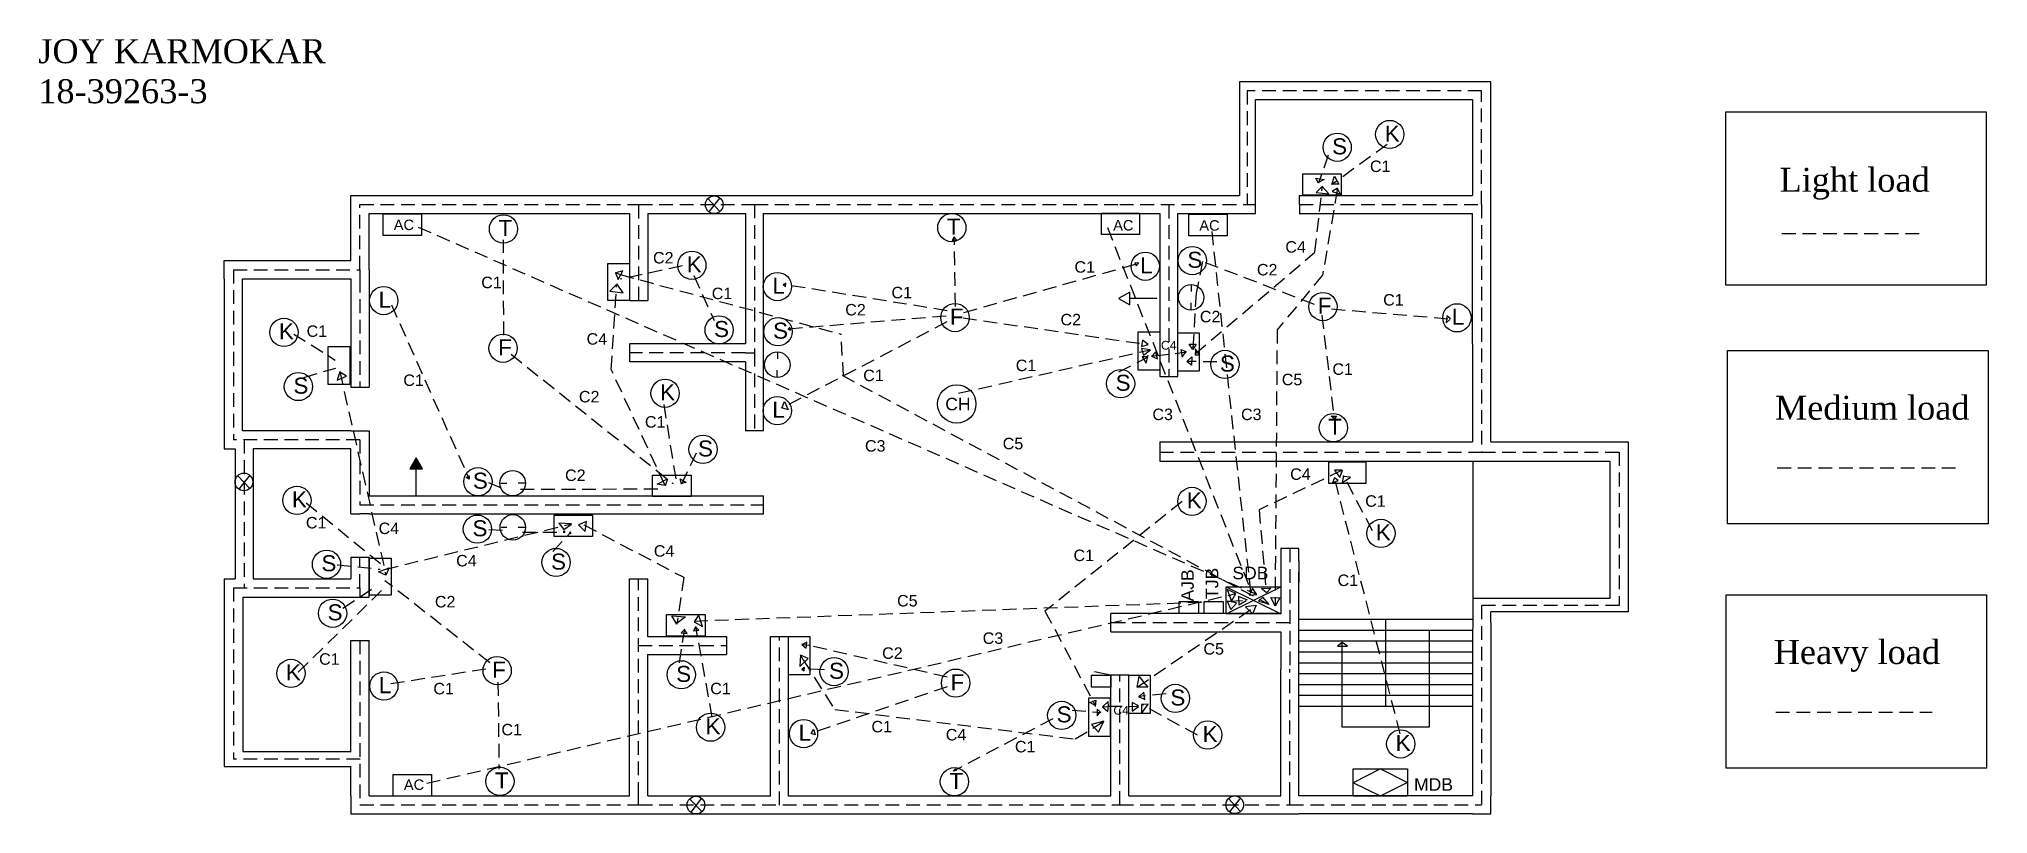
# Model space of a CAD drawing. Header units: inches. Extents: x 8 to 150, y 19 to 76.
import ezdxf

# ---------------------------------------------------------------- set-up
doc = ezdxf.new("R2010")
doc.units = ezdxf.units.IN
doc.header["$LTSCALE"] = 2
doc.header["$MEASUREMENT"] = 0
doc.linetypes.add('ACAD_ISO07W100', pattern=[3, 0, -3])
doc.linetypes.add('HIDDENX2', pattern=[0.75, 0.5, -0.25])
doc.layers.add('dash', color=7, linetype='ACAD_ISO07W100')
doc.styles.get("Standard").update_dxf_attribs({"font": 'arial.ttf'})

msp = doc.modelspace()

# ---------------------------------------------------------------- hatches: boundary and pattern name
msp.add_hatch(color=256).paths.add_polyline_path([(35.89, 44.52), (35.43, 45.32), (34.96, 44.52)])

# ---------------------------------------------------------------- linework, layer by layer
for p, q in [((113.75, 72.74), (95.44, 72.74)), ((95.44, 72.74), (95.44, 64.43)), ((113.75, 64.44), (113.75, 72.74)), ((96.6, 63.13), (96.6, 71.44)), ((96.6, 71.44), (112.42, 71.44)), ((112.42, 71.44), (112.43, 64.44)), ((30.67, 59.69), (30.67, 64.44)), ((30.67, 64.44), (31.99, 64.44)), ((31.99, 64.44), (50.98, 64.44)), ((50.98, 64.44), (60.08, 64.44)), ((56.69, 64.22), (57.57, 63.28)), ((57.56, 64.26), (56.77, 63.24)), ((60.08, 64.44), (95.44, 64.43)), ((99.8, 64.44), (112.43, 64.44)), ((99.8, 64.44), (99.81, 63.09)), ((113.75, 52.04), (113.75, 64.44)), ((30.67, 59.69), (30.67, 63.12)), ((31.99, 63.12), (50.98, 63.12)), ((31.99, 59.03), (31.99, 63.12)), ((50.98, 63.12), (50.98, 56.79)), ((52.3, 63.12), (52.3, 56.79)), ((52.3, 63.12), (59.42, 63.12)), ((59.42, 63.12), (59.42, 53.62)), ((60.73, 63.12), (86.05, 63.12)), ((60.73, 63.12), (60.73, 47.29)), ((86.05, 63.12), (89.63, 63.12)), ((89.63, 63.12), (89.63, 51.23)), ((90.95, 63.12), (96.6, 63.12)), ((90.95, 51.23), (90.95, 63.12)), ((99.81, 63.12), (112.43, 63.12)), ((112.43, 53.62), (112.43, 63.12)), ((21.44, 58.37), (21.44, 59.69)), ((21.44, 59.69), (22.76, 59.69)), ((22.76, 59.69), (30.67, 59.69)), ((21.44, 58.37), (21.44, 50.46)), ((22.76, 47.29), (22.76, 58.37)), ((22.76, 58.37), (30.67, 58.37)), ((30.67, 58.37), (30.67, 50.46)), ((31.99, 59.03), (31.99, 58.37)), ((31.99, 58.37), (31.99, 50.46)), ((89.42, 56.93), (87.46, 56.93)), ((91.92, 57.88), (91.92, 57.44)), ((50.98, 56.79), (52.3, 56.79)), ((91.91, 56.13), (91.91, 56.61)), ((59.42, 53.62), (51.01, 53.62)), ((51.01, 52.3), (51.01, 53.62)), ((61.77, 52.97), (61.77, 52.53)), ((112.43, 53.62), (112.43, 46.48)), ((59.42, 52.3), (51.01, 52.3)), ((59.42, 52.3), (59.42, 47.29)), ((61.75, 51.22), (61.75, 51.7)), ((89.63, 51.23), (90.95, 51.23)), ((113.75, 46.48), (113.75, 52.04)), ((21.44, 50.46), (21.44, 46.63)), ((30.67, 50.46), (31.99, 50.46)), ((23.55, 47.29), (22.76, 47.29)), ((30.67, 47.29), (23.55, 47.29)), ((30.67, 47.29), (31.99, 47.29)), ((31.99, 47.29), (31.99, 42.55)), ((60.74, 47.29), (59.41, 47.29)), ((21.44, 46.63), (21.44, 45.97)), ((21.44, 45.97), (22.23, 45.97)), ((22.23, 45.97), (22.23, 36.48)), ((30.67, 45.97), (23.55, 45.97)), ((23.55, 45.97), (23.55, 36.48)), ((30.67, 41.23), (30.67, 45.97)), ((89.63, 46.48), (89.63, 45.06)), ((89.63, 46.48), (112.43, 46.48)), ((113.75, 46.48), (123.76, 46.48)), ((123.76, 46.48), (123.76, 34.08)), ((23.29, 44.05), (22.5, 43.03)), ((35.43, 42.54), (35.43, 44.5)), ((89.63, 45.06), (112.44, 45.06)), ((112.44, 45.06), (112.43, 20.66)), ((112.44, 45.06), (122.44, 45.06)), ((122.44, 45.06), (122.44, 35.06)), ((22.42, 44.01), (23.3, 43.07)), ((41.59, 43.47), (42.03, 43.47)), ((43.34, 43.46), (42.85, 43.46)), ((30.67, 41.23), (31.33, 41.23)), ((31.99, 41.23), (31.33, 41.23)), ((31.99, 42.55), (60.75, 42.55)), ((31.99, 41.23), (60.74, 41.23)), ((60.73, 42.55), (60.73, 41.23)), ((41.61, 40.25), (42.04, 40.25)), ((43.36, 40.24), (42.87, 40.24)), ((99.11, 38.7), (98.45, 38.7)), ((99.77, 38.7), (98.45, 38.7)), ((98.45, 38.7), (98.45, 37.8)), ((99.77, 37.8), (99.77, 38.7)), ((30.67, 38.06), (30.67, 36.48)), ((30.67, 38.06), (31.99, 38.06)), ((31.99, 37.47), (31.99, 38.06)), ((31.99, 36.48), (31.99, 37.47)), ((98.45, 37.8), (98.45, 33.95)), ((99.77, 37.8), (99.77, 37.8)), ((99.77, 37.8), (99.77, 37.01)), ((99.77, 37.01), (99.77, 36.22)), ((99.77, 36.22), (99.77, 37.01)), ((21.43, 36.48), (22.23, 36.48)), ((21.43, 36.48), (21.44, 22.81)), ((23.55, 36.48), (30.67, 36.48)), ((31.99, 35.16), (31.99, 36.48)), ((50.98, 20.66), (50.98, 36.48)), ((50.98, 36.48), (52.3, 36.48)), ((52.3, 32.29), (52.3, 36.48)), ((94.47, 35.91), (98.45, 33.93)), ((94.47, 33.93), (98.45, 35.91)), ((22.79, 35.16), (23.55, 35.16)), ((22.79, 35.16), (22.79, 23.9)), ((23.55, 35.16), (32, 35.16)), ((122.44, 35.06), (112.44, 35.06)), ((98.45, 33.95), (86.05, 33.95)), ((86.05, 32.63), (86.05, 33.95)), ((99.77, 33.54), (106.1, 33.54)), ((99.77, 32.75), (106.1, 32.75)), ((106.1, 27.21), (106.1, 33.54)), ((106.1, 33.54), (112.43, 33.54)), ((106.1, 32.75), (112.43, 32.75)), ((109.26, 32.75), (109.26, 25.66)), ((113.75, 33.31), (113.75, 34.08)), ((123.76, 34.08), (113.75, 34.08)), ((113.75, 33.31), (113.75, 20.66)), ((30.67, 23.9), (30.67, 32)), ((30.67, 32), (31.99, 32)), ((31.99, 20.66), (31.99, 32)), ((52.29, 32.29), (58.05, 32.29)), ((58.05, 32.29), (58.05, 30.97)), ((61.25, 20.65), (61.25, 32.28)), ((61.25, 32.28), (62.57, 32.28)), ((62.57, 20.65), (62.57, 32.28)), ((86.05, 32.63), (98.45, 32.63)), ((98.45, 32.63), (98.45, 29.89)), ((99.77, 31.96), (106.1, 31.96)), ((102.93, 31.85), (102.58, 31.58)), ((102.58, 31.58), (103.3, 31.58)), ((103.3, 31.58), (102.93, 31.85)), ((102.93, 25.66), (102.93, 31.81)), ((106.1, 31.96), (112.43, 31.96)), ((52.29, 30.97), (58.05, 30.97)), ((52.3, 20.66), (52.3, 30.97)), ((98.45, 20.66), (98.45, 29.89)), ((99.77, 31.17), (106.1, 31.17)), ((99.77, 30.37), (106.1, 30.37)), ((106.1, 31.17), (112.43, 31.17)), ((106.1, 30.37), (112.43, 30.37)), ((86.03, 29.47), (84.87, 29.71)), ((86.05, 20.66), (86.05, 29.49)), ((86.05, 29.49), (87.37, 29.49)), ((87.37, 20.66), (87.37, 29.49)), ((99.77, 29.58), (106.1, 29.58)), ((99.77, 28.79), (106.1, 28.79)), ((106.1, 29.58), (112.43, 29.58)), ((106.1, 28.79), (112.43, 28.79)), ((99.77, 28), (106.1, 28)), ((99.77, 20.66), (99.77, 27.51)), ((99.77, 27.21), (106.1, 27.21)), ((106.1, 28), (112.43, 28)), ((106.1, 27.21), (112.43, 27.21)), ((109.26, 25.66), (102.93, 25.66)), ((21.44, 22.81), (30.69, 22.81)), ((22.79, 23.9), (30.68, 23.9)), ((30.67, 20.66), (30.67, 22.81)), ((105.71, 22.63), (103.72, 21.62)), ((105.71, 20.64), (103.72, 21.62)), ((103.72, 21.62), (103.72, 21.62)), ((107.69, 21.64), (105.7, 20.64)), ((105.71, 22.63), (107.69, 21.64)), ((30.67, 20.66), (30.67, 19.34)), ((31.99, 20.66), (50.98, 20.66)), ((52.3, 20.66), (61.25, 20.66)), ((55.36, 20.45), (56.25, 19.51)), ((56.23, 20.49), (55.45, 19.47)), ((62.57, 20.66), (86.05, 20.66)), ((87.37, 20.66), (98.45, 20.66)), ((94.64, 20.47), (95.52, 19.53)), ((95.51, 20.51), (94.72, 19.49)), ((112.43, 20.66), (99.77, 20.66)), ((113.75, 19.34), (113.75, 20.66)), ((30.67, 19.34), (31.99, 19.34)), ((31.99, 19.34), (50.98, 19.34)), ((50.98, 19.34), (52.3, 19.34)), ((52.3, 19.34), (86.05, 19.34)), ((86.05, 19.34), (87.37, 19.34)), ((87.37, 19.34), (93.7, 19.34)), ((93.7, 19.34), (99.77, 19.34)), ((112.43, 19.34), (99.77, 19.34)), ((112.43, 19.34), (113.75, 19.34))]:
    msp.add_line(p, q)
at = {"color": 7, "linetype": 'HIDDENX2'}
for p, q in [((113.09, 72.08), (96, 72.08)), ((96, 72.08), (96, 63.78)), ((113.09, 63.78), (113.09, 72.08)), ((31.33, 59.03), (31.33, 63.78)), ((31.33, 63.78), (51.64, 63.78)), ((51.64, 63.78), (60.08, 63.78)), ((51.64, 63.77), (51.64, 56.79)), ((60.08, 63.78), (60.08, 52.96)), ((60.08, 63.78), (86.71, 63.78)), ((86.71, 63.78), (95.94, 63.78)), ((90.29, 63.77), (90.29, 51.23)), ((95.94, 63.78), (96.6, 63.78)), ((99.81, 63.78), (113.09, 63.78)), ((113.09, 63.78), (113.09, 45.73)), ((22.1, 59.03), (22.1, 46.63)), ((22.1, 59.03), (31.33, 59.03)), ((31.33, 59.03), (31.33, 58.37)), ((31.33, 58.37), (31.33, 50.46)), ((59.42, 52.96), (51.01, 52.96)), ((59.42, 52.96), (60.08, 52.96)), ((60.08, 52.96), (60.08, 47.29)), ((31.33, 46.63), (22.1, 46.63)), ((22.89, 46.63), (22.89, 35.83)), ((31.33, 46.63), (31.33, 41.89)), ((89.63, 45.73), (113.09, 45.73)), ((113.09, 45.73), (123.11, 45.73)), ((123.11, 45.73), (123.11, 34.54)), ((31.33, 41.89), (60.74, 41.89)), ((99.1, 38.7), (99.11, 29.89)), ((31.33, 37.47), (31.33, 38.06)), ((31.33, 35.82), (31.33, 37.47)), ((22.1, 35.83), (31.33, 35.82)), ((22.1, 35.83), (22.1, 23.34)), ((31.33, 35.82), (31.33, 35.16)), ((51.64, 20.66), (51.64, 36.48)), ((113.09, 34.54), (113.09, 20)), ((123.11, 34.54), (113.09, 34.54)), ((99.12, 33.29), (86.05, 33.29)), ((31.33, 32), (31.33, 20)), ((51.63, 31.63), (58.05, 31.63)), ((61.91, 19.99), (61.91, 32.28)), ((99.11, 20.66), (99.11, 29.89)), ((86.71, 20), (86.71, 29.5)), ((31.34, 23.34), (22.1, 23.34)), ((31.33, 20), (51.64, 20)), ((51.64, 20), (86.71, 20)), ((86.71, 20), (94.36, 20)), ((94.36, 20), (99.11, 20)), ((99.11, 20), (113.09, 20))]:
    msp.add_line(p, q, dxfattribs=at)
at = {"color": 1, "linetype": 'HIDDENX2'}
for p, q in [((101.91, 67.38), (101.2, 65.33)), ((106.2, 68.16), (102.17, 65.24)), ((101.2, 65.33), (101.01, 65.71)), ((101.01, 65.71), (101.61, 65.6)), ((101.61, 65.6), (101.15, 65.36)), ((102.17, 65.24), (102.36, 65.86)), ((102.36, 65.86), (102.68, 65.27)), ((102.68, 65.27), (102.17, 65.27)), ((41.81, 54.25), (41.79, 61.21)), ((74.65, 61.43), (74.5, 61.17)), ((74.5, 61.17), (74.82, 61.19)), ((74.82, 61.19), (74.64, 61.43)), ((74.73, 56.35), (74.65, 61.43)), ((134.98, 61.67), (145.24, 61.67)), ((54.83, 59.3), (50.29, 58.34)), ((55.66, 58.6), (57.14, 55.33)), ((75.35, 55.91), (88.09, 59.5)), ((88.09, 59.5), (87.81, 59.54)), ((87.81, 59.54), (87.9, 59.3)), ((87.9, 59.3), (88.08, 59.5)), ((92.75, 59.62), (92.27, 57.33)), ((100.9, 56.5), (92.75, 59.62)), ((74.14, 56.04), (62.18, 57.96)), ((62.18, 57.96), (62.34, 57.8)), ((62.38, 58.04), (62.19, 57.96)), ((62.34, 57.8), (62.38, 58.04)), ((92.27, 57.33), (92.04, 53.2)), ((33.62, 56.47), (39.29, 43.76)), ((74.05, 55.65), (62.51, 54.69)), ((75.29, 55.52), (88.79, 53.57)), ((101.44, 55.71), (102.34, 48.18)), ((102.15, 56.17), (110.83, 55.44)), ((110.55, 55.66), (110.51, 55.16)), ((110.83, 55.44), (110.55, 55.66)), ((26.5, 54.34), (29.51, 52.44)), ((74.11, 55.22), (62.09, 48.94)), ((62.51, 54.69), (62.7, 54.61)), ((62.67, 54.83), (62.53, 54.7)), ((62.7, 54.61), (62.67, 54.83)), ((110.51, 55.16), (110.78, 55.39)), ((42.35, 52.86), (54.15, 43.43)), ((74.96, 50.02), (88.93, 53.19)), ((86.64, 51.57), (88.77, 52.67)), ((88.93, 53.19), (88.29, 53.28)), ((88.29, 53.28), (88.44, 52.8)), ((88.36, 53.88), (88.3, 53.42)), ((88.3, 53.42), (88.79, 53.57)), ((88.77, 52.67), (88.34, 52.67)), ((88.34, 52.67), (88.64, 52.22)), ((88.79, 53.57), (88.36, 53.88)), ((88.44, 52.8), (88.94, 53.19)), ((88.64, 52.22), (88.77, 52.8)), ((91.6, 52.34), (91.96, 52.67)), ((92.04, 53.2), (91.76, 53.61)), ((91.76, 53.61), (92.28, 53.61)), ((91.96, 52.67), (91.93, 52.06)), ((92.28, 53.61), (92.04, 53.2)), ((27.24, 51.18), (29.56, 51.86)), ((93.79, 52.3), (91.6, 52.34)), ((91.93, 52.06), (91.63, 52.32)), ((53.47, 49.2), (54.37, 43.62)), ((62.09, 48.94), (62.27, 49.42)), ((62.53, 48.82), (62.16, 48.94)), ((62.27, 49.42), (62.53, 48.82)), ((102.13, 48.35), (102.51, 48.36)), ((102.34, 48.18), (102.13, 48.35)), ((102.51, 48.36), (102.36, 48.18)), ((55.83, 45.64), (54.77, 43.4)), ((39.08, 43.88), (39.3, 44.01)), ((39.29, 43.76), (39.08, 43.88)), ((39.3, 44.01), (39.29, 43.76)), ((40.7, 43.51), (41.85, 43.04)), ((43.03, 43.02), (53.53, 43.05)), ((54.77, 43.4), (54.66, 43.77)), ((54.66, 43.77), (55.11, 43.51)), ((55.11, 43.51), (54.77, 43.43)), ((102.36, 43.86), (102.22, 43.5)), ((102.22, 43.5), (102.64, 43.65)), ((107.15, 25.19), (102.36, 43.86)), ((102.64, 43.65), (102.36, 43.86)), ((103.02, 44.03), (102.92, 43.49)), ((102.92, 43.49), (103.53, 43.89)), ((105.13, 39.99), (103.02, 44.03)), ((103.53, 43.89), (103.02, 43.96)), ((27.41, 42.03), (32.98, 37.47)), ((91.25, 42.12), (81.26, 34.13)), ((40.73, 40.08), (41.87, 40.03)), ((43.17, 39.9), (46.27, 39.9)), ((45.38, 38.48), (46.7, 39.88)), ((46.2, 39.83), (46.2, 39.99)), ((46.2, 39.99), (46.27, 39.9)), ((46.27, 39.9), (46.2, 39.83)), ((46.7, 39.88), (46.59, 39.86)), ((46.59, 39.86), (46.7, 39.77)), ((46.7, 39.77), (46.7, 39.87)), ((29.67, 37.51), (32.79, 37.19)), ((26.83, 29.69), (32.93, 35.65)), ((30.09, 34.35), (32.55, 36)), ((40.79, 30.37), (33.15, 36.35)), ((81.26, 34.13), (84.93, 27.26)), ((54.61, 30.36), (55, 32.81)), ((55, 32.81), (54.75, 32.55)), ((55.19, 32.5), (54.98, 32.78)), ((55.81, 33.01), (55.63, 32.7)), ((55.63, 32.7), (56.03, 32.75)), ((57, 26.41), (55.81, 33.01)), ((56.03, 32.75), (55.81, 32.97)), ((54.75, 32.55), (55.19, 32.5)), ((64.08, 31.62), (63.54, 31.7)), ((63.54, 31.7), (63.85, 31.43)), ((63.91, 31.86), (63.55, 31.69)), ((63.85, 31.43), (63.91, 31.86)), ((74.14, 29.32), (64.08, 31.62)), ((40.5, 29.91), (33.52, 28.81)), ((63.74, 30.03), (63.53, 29.91)), ((65.2, 29.86), (63.54, 29.91)), ((63.54, 29.91), (63.7, 29.77)), ((63.7, 29.77), (63.74, 30.03)), ((41.39, 28.96), (41.46, 22.62)), ((74.12, 28.62), (64.22, 25.22)), ((84.54, 27.48), (84.96, 27.65)), ((84.93, 27.26), (84.54, 27.48)), ((84.96, 27.65), (84.93, 27.19)), ((90.09, 28.11), (88.08, 27.9)), ((88.08, 27.9), (88.53, 27.68)), ((88.47, 28.22), (88.09, 27.89)), ((88.3, 26.67), (88.78, 27.35)), ((88.78, 27.35), (88.3, 27.33)), ((92.38, 25.08), (88.3, 27.33)), ((88.3, 27.33), (88.3, 26.67)), ((88.53, 27.68), (88.47, 28.22)), ((81.83, 26.28), (74.57, 22.46)), ((83.23, 26.9), (85.32, 26.75)), ((85.32, 26.75), (85.06, 26.99)), ((85.06, 26.99), (85.06, 26.5)), ((85.06, 26.5), (85.28, 26.79)), ((64.22, 25.22), (64.39, 25.53)), ((64.5, 25.1), (64.22, 25.22)), ((64.39, 25.53), (64.5, 25.1)), ((74.57, 22.46), (74.73, 22.64)), ((74.81, 22.5), (74.57, 22.46)), ((74.73, 22.64), (74.81, 22.5))]:
    msp.add_line(p, q, dxfattribs=at)
at = {"color": 2, "linetype": 'HIDDENX2'}
for p, q in [((100.93, 60.3), (101.49, 65.11)), ((101.49, 65.11), (101.02, 64.65)), ((101.02, 64.65), (101.96, 64.55)), ((101.96, 64.55), (101.49, 65.07)), ((102.56, 64.84), (101.5, 58.64)), ((102.57, 64.97), (102.19, 64.72)), ((102.19, 64.72), (102.8, 64.53)), ((102.55, 64.82), (102.57, 64.97)), ((102.8, 64.53), (102.59, 64.93)), ((92.23, 52.91), (100.93, 60.3)), ((50.32, 58.66), (49.95, 58.79)), ((49.95, 58.79), (50.16, 58.31)), ((50.48, 58.94), (49.97, 58.79)), ((50.16, 58.31), (50.48, 58.94)), ((50.3, 58.67), (66.4, 54.33)), ((101.5, 58.64), (98.18, 54.64)), ((50.05, 57.98), (49.54, 57.46)), ((49.54, 57.46), (50.52, 57.34)), ((49.64, 51.76), (50.05, 57.98)), ((50.52, 57.34), (50.04, 57.99)), ((66.57, 51.28), (66.4, 54.33)), ((98.18, 54.64), (98.03, 34.51)), ((89.28, 52.75), (89.03, 52.72)), ((89.03, 52.72), (89.46, 52.52)), ((89.35, 53.03), (89.05, 52.72)), ((89.27, 52.75), (91.58, 53.03)), ((89.46, 52.52), (89.35, 53.03)), ((91.58, 53.03), (91.16, 53.19)), ((91.16, 53.19), (91.25, 52.64)), ((91.25, 52.64), (91.52, 53.03)), ((92.54, 52.81), (92.21, 53.25)), ((92.23, 53.17), (92.21, 52.83)), ((92.21, 52.83), (92.54, 52.81)), ((29.86, 51.58), (29.66, 50.98)), ((29.66, 50.98), (30.35, 51.26)), ((30.35, 51.26), (29.84, 51.59)), ((29.85, 51.6), (33.22, 36.76)), ((53.57, 43.3), (49.64, 51.76)), ((66.47, 51.33), (97.53, 34.65)), ((102.93, 44.4), (96.87, 41.52)), ((102.88, 44.4), (102.37, 44.4)), ((102.37, 44.4), (102.74, 43.88)), ((102.74, 43.88), (102.94, 44.4)), ((53, 43.4), (53.74, 43.79)), ((53.57, 43.3), (53, 43.4)), ((53.74, 43.79), (53.57, 43.27)), ((96.87, 41.52), (97.38, 35.5)), ((33.13, 37.17), (46.75, 40.5)), ((46.75, 40.5), (45.82, 40.55)), ((45.82, 40.55), (46.19, 40.08)), ((46.19, 40.08), (46.75, 40.48)), ((47.84, 40.67), (47.27, 40.42)), ((47.27, 40.42), (47.75, 39.94)), ((47.65, 40.42), (54.93, 36.6)), ((47.75, 39.94), (47.84, 40.67)), ((32.68, 37), (33.46, 37.28)), ((33.22, 36.76), (32.68, 37)), ((33.46, 37.28), (33.22, 36.75)), ((54.93, 36.6), (54.42, 33.19)), ((97.02, 35.78), (97.72, 35.81)), ((97.38, 35.5), (97.02, 35.78)), ((97.72, 35.81), (97.41, 35.47)), ((55.69, 33.41), (96.03, 34.92)), ((87.98, 28.59), (96.67, 34.54)), ((96.03, 34.92), (95.36, 35.21)), ((95.36, 35.21), (95.38, 34.59)), ((95.38, 34.59), (95.93, 34.9)), ((96.67, 34.54), (95.87, 34.45)), ((95.87, 34.45), (96.42, 33.93)), ((96.42, 33.93), (96.65, 34.54)), ((97.13, 35.15), (96.83, 34.86)), ((96.83, 34.86), (97.58, 34.67)), ((97.6, 34.62), (97.13, 35.16)), ((98.03, 34.51), (97.73, 35.12)), ((97.73, 35.12), (98.37, 35.09)), ((98.37, 35.09), (98.05, 34.49)), ((54.42, 33.19), (54.07, 33.79)), ((54.07, 33.79), (55.05, 33.72)), ((55.05, 33.72), (54.36, 33.19)), ((55.97, 33.79), (55.69, 33.34)), ((55.69, 33.34), (56.29, 33)), ((56.29, 33), (56.03, 33.82)), ((63.44, 30.91), (63.39, 30.1)), ((63.39, 30.1), (63.99, 30.68)), ((63.64, 30.59), (63.44, 30.91)), ((63.99, 30.68), (63.44, 30.91)), ((63.64, 30.59), (65.94, 26.96)), ((87.98, 28.59), (88.12, 29.37)), ((88.76, 28.59), (87.98, 28.59)), ((88.12, 29.37), (88.46, 28.93)), ((88.43, 28.96), (88.76, 28.59)), ((85.45, 27.16), (85.88, 27.18)), ((85.87, 27.55), (85.46, 27.15)), ((85.46, 27.15), (85.85, 26.81)), ((85.85, 26.81), (85.88, 27.21)), ((85.88, 27.18), (85.87, 27.55)), ((85.88, 27.21), (87.81, 27.19)), ((88.08, 27.22), (87.62, 27.48)), ((87.62, 27.48), (87.62, 26.83)), ((87.62, 26.83), (88.08, 27.19)), ((87.81, 27.19), (88.08, 27.22)), ((65.94, 26.96), (83.47, 24.81)), ((83.47, 24.81), (85.14, 25.83)), ((85.55, 26.1), (84.64, 25.87)), ((84.64, 25.87), (85.17, 25.3)), ((85.14, 25.83), (85.55, 26.1)), ((85.17, 25.3), (85.55, 26.1)), ((134.54, 26.77), (145.93, 26.77))]:
    msp.add_line(p, q, dxfattribs=at)
at = {"color": 5, "linetype": 'HIDDENX2'}
for p, q in [((35.57, 62.14), (95.99, 35.65)), ((85.81, 62.11), (96.32, 35.47)), ((93.41, 61.82), (96.25, 35.46)), ((134.64, 44.58), (147.94, 44.58)), ((95.16, 35.41), (94.53, 35.71)), ((94.53, 35.71), (94.85, 34.86)), ((95.99, 35.65), (96.67, 35.37)), ((96.39, 35.81), (96.14, 35.29)), ((96.67, 35.37), (96.39, 35.81)), ((36.21, 21.58), (95.16, 35.41)), ((95.23, 34.73), (94.55, 34.87)), ((94.55, 34.87), (94.8, 34.24)), ((94.8, 34.24), (95.23, 34.71)), ((94.85, 34.86), (95.16, 35.41)), ((96.14, 35.29), (96.71, 35.35))]:
    msp.add_line(p, q, dxfattribs=at)
at = {"color": 7}
for p, q in [((99.77, 27.51), (99.77, 36.22)), ((51.64, 20), (51.64, 20.66)), ((99.11, 20), (99.11, 20.66))]:
    msp.add_line(p, q, dxfattribs=at)
at = {"color": 7, "linetype": 'Continuous'}
for points in [[(130.89, 70.54), (149.87, 70.54), (149.87, 57.9), (130.89, 57.9)], [(131.02, 53.14), (150, 53.14), (150, 40.5), (131.02, 40.5)], [(130.92, 35.32), (149.9, 35.32), (149.9, 22.68), (130.92, 22.68)]]:
    msp.add_lwpolyline(points, close=True, dxfattribs=at)
for points in [[(100.05, 64.46), (100.05, 66.03), (102.84, 66.03), (102.84, 64.46)], [(35.81, 63.1), (35.81, 61.53), (33.02, 61.53), (33.02, 63.1)], [(88.16, 63.16), (88.16, 61.59), (85.37, 61.59), (85.37, 63.16)], [(94.53, 63.07), (94.53, 61.5), (91.74, 61.5), (91.74, 63.07)], [(50.98, 56.78), (49.39, 56.78), (49.39, 59.48), (50.98, 59.48)], [(86.63, 56.92), (87.44, 56.46), (87.44, 57.39)], [(89.62, 51.7), (88.05, 51.7), (88.05, 54.49), (89.62, 54.49)], [(92.51, 51.62), (90.94, 51.62), (90.94, 54.42), (92.51, 54.42)], [(29.01, 53.44), (30.58, 53.44), (30.58, 50.65), (29.01, 50.65)], [(35.43, 45.32), (34.96, 44.52), (35.89, 44.52)], [(55.46, 44.05), (55.46, 42.48), (52.66, 42.48), (52.66, 44.05)], [(101.94, 43.43), (101.94, 45.02), (104.64, 45.02), (104.64, 43.43)], [(48.28, 41.13), (48.28, 39.57), (45.48, 39.57), (45.48, 41.13)], [(33.61, 35.29), (32.02, 35.29), (32.02, 37.99), (33.61, 37.99)], [(94.47, 35.91), (98.45, 35.91), (98.45, 33.93), (94.47, 33.93)], [(91.03, 34.83), (92.44, 34.83), (92.44, 33.95), (91.03, 33.95)], [(92.86, 34.83), (94.26, 34.83), (94.26, 33.95), (92.86, 33.95)], [(53.68, 32.31), (53.68, 33.88), (56.48, 33.88), (56.48, 32.31)], [(62.56, 32.28), (64.13, 32.28), (64.13, 29.48), (62.56, 29.48)], [(86.06, 28.59), (84.65, 28.59), (84.65, 29.47), (86.06, 29.47)], [(87.37, 29.47), (88.93, 29.47), (88.93, 26.67), (87.37, 26.67)], [(86.02, 25), (84.45, 25), (84.45, 27.8), (86.02, 27.8)], [(36.54, 22.21), (36.54, 20.64), (33.74, 20.64), (33.74, 22.21)], [(103.72, 22.63), (107.69, 22.63), (107.69, 20.64), (103.72, 20.64)]]:
    msp.add_lwpolyline(points, close=True)
for centre, radius in [((106.39, 68.89), 1.03), ((102.56, 67.96), 1.03), ((57.15, 63.77), 0.646), ((41.79, 62), 1.03), ((74.47, 62.1), 1.03), ((55.52, 59.35), 1.03), ((88.57, 59.28), 1.03), ((92, 59.69), 1.03), ((61.76, 57.8), 1.03), ((33.06, 56.78), 1.03), ((91.91, 57.01), 0.929), ((101.52, 56.34), 1.03), ((25.79, 54.46), 1.03), ((57.51, 54.64), 1.03), ((61.8, 54.51), 1.03), ((74.7, 55.54), 1.03), ((111.29, 55.52), 1.03), ((41.76, 53.3), 1.03), ((61.75, 52.1), 0.929), ((94.38, 52.12), 1.03), ((26.84, 50.51), 1.03), ((86.77, 50.72), 1.03), ((53.57, 50.02), 1.03), ((61.75, 48.75), 1.03), ((74.83, 49.24), 1.4), ((102.28, 47.51), 1.03), ((56.34, 45.93), 1.03), ((22.87, 43.55), 0.646), ((39.93, 43.57), 1.03), ((42.46, 43.46), 0.929), ((26.73, 42.21), 1.03), ((91.97, 42.13), 1.03), ((39.89, 40.11), 1.03), ((42.47, 40.24), 0.929), ((105.75, 39.8), 1.03), ((28.89, 37.55), 1.03), ((45.62, 37.68), 1.03), ((29.33, 33.98), 1.03), ((26.3, 29.59), 1.03), ((41.33, 29.8), 1.03), ((54.75, 29.49), 1.03), ((65.89, 29.72), 1.03), ((74.75, 28.88), 1.03), ((33.07, 28.67), 1.03), ((90.77, 27.77), 1.03), ((82.48, 26.53), 1.03), ((56.89, 25.67), 1.03), ((63.66, 25.2), 1.03), ((93.12, 25.1), 1.03), ((107.19, 24.45), 1.03), ((41.53, 21.72), 1.03), ((74.66, 21.69), 1.03), ((55.82, 19.99), 0.646), ((95.09, 20.01), 0.646)]:
    msp.add_circle(centre, radius)

# ---------------------------------------------------------------- texts
at = {"attachment_point": 1}
for s, insert, char_height, width in [('{\\fTimes New Roman|b0|i0|c0|p18;JOY KARMOKAR\\P18-39263-3}', (7.88, 75.84), 1.7513, 30.737), ('S', (102.19, 68.61), 1.17, 1.8826), ('K', (106.02, 69.54), 1.17, 1.8826), ('{\\fTimes New Roman|b0|i0|c0|p18;Light load}', (134.8, 66.46), 1.7513, 30.737), ('T', (41.42, 62.66), 1.17, 1.8826), ('T', (74.1, 62.75), 1.17, 1.8826), ('K', (55.15, 60), 1.17, 1.8826), ('L', (88.2, 59.93), 1.17, 1.8826), ('S', (91.64, 60.34), 1.17, 1.8826), ('L', (61.39, 58.45), 1.17, 1.8826), ('L', (32.69, 57.43), 1.17, 1.8826), ('F', (101.15, 56.99), 1.17, 1.8826), ('F', (74.33, 56.19), 1.17, 1.8826), ('L', (110.92, 56.18), 1.17, 1.8826), ('K', (25.42, 55.12), 1.17, 1.8826), ('S', (57.14, 55.29), 1.17, 1.8826), ('S', (61.44, 55.17), 1.17, 1.8826), ('F', (41.4, 53.96), 1.17, 1.8826), ('S', (94.01, 52.77), 1.17, 1.8826), ('S', (26.48, 51.16), 1.17, 1.8826), ('S', (86.41, 51.37), 1.17, 1.8826), ('K', (53.2, 50.68), 1.17, 1.8826), ('{\\fTimes New Roman|b0|i0|c0|p18;Medium load }', (134.47, 49.84), 1.7513, 30.737), ('L', (61.38, 49.4), 1.17, 1.8826), ('T', (101.91, 48.16), 1.17, 1.8826), ('S', (55.97, 46.58), 1.17, 1.8826), ('S', (39.56, 44.23), 1.17, 1.8826), ('K', (26.37, 42.86), 1.17, 1.8826), ('K', (91.6, 42.79), 1.17, 1.8826), ('S', (39.53, 40.76), 1.17, 1.8826), ('K', (105.38, 40.46), 1.17, 1.8826), ('S', (28.52, 38.21), 1.17, 1.8826), ('S', (45.26, 38.33), 1.17, 1.8826), ('S', (28.97, 34.63), 1.17, 1.8826), ('{\\fTimes New Roman|b0|i0|c0|p18;Heavy load }', (134.38, 32.03), 1.7513, 30.737), ('K', (25.93, 30.25), 1.17, 1.8826), ('F', (40.97, 30.45), 1.17, 1.8826), ('S', (54.38, 30.14), 1.17, 1.8826), ('S', (65.52, 30.37), 1.17, 1.8826), ('L', (32.7, 29.32), 1.17, 1.8826), ('F', (74.38, 29.53), 1.17, 1.8826), ('S', (90.4, 28.42), 1.17, 1.8826), ('S', (82.11, 27.19), 1.17, 1.8826), ('K', (56.52, 26.32), 1.17, 1.8826), ('L', (63.3, 25.85), 1.17, 1.8826), ('K', (92.75, 25.75), 1.17, 1.8826), ('K', (106.82, 25.11), 1.17, 1.8826), ('T', (41.17, 22.37), 1.17, 1.8826), ('T', (74.29, 22.34), 1.17, 1.8826)]:
    msp.add_mtext(s, dxfattribs=dict(at, insert=insert, char_height=char_height, width=width))
at = {"color": 1, "attachment_point": 1}
for s, insert, char_height, width in [('C1', (104.95, 66.99), 0.838, 1.8826), ('{\\C2;C4}', (98.78, 61.11), 0.838, 1.8826), ('C2', (52.69, 60.32), 0.838, 1.8826), ('C1', (40.17, 58.52), 0.838, 1.8826), ('C1', (83.41, 59.65), 0.838, 1.8826), ('C2', (96.71, 59.45), 0.838, 1.8826), ('C1', (56.97, 57.72), 0.838, 1.8826), ('C1', (70.07, 57.78), 0.838, 1.8826), ('C1', (105.91, 57.25), 0.838, 1.8826), ('C2', (66.7, 56.53), 0.838, 1.8826), ('C2', (82.39, 55.81), 0.838, 1.8826), ('C2', (92.55, 56.03), 0.838, 1.8826), ('C1', (27.44, 54.97), 0.838, 1.8826), ('{\\C2;C4}', (47.85, 54.4), 0.838, 1.8826), ('{\\C2;C4}', (89.71, 53.84), 0.638, 0.9166), ('C1', (34.49, 51.39), 0.838, 1.8826), ('C1', (68.01, 51.74), 0.838, 1.8826), ('C1', (79.13, 52.47), 0.838, 1.8826), ('{\\C2;C5}', (98.52, 51.44), 0.838, 1.8826), ('C1', (102.21, 52.2), 0.838, 1.8826), ('C2', (47.29, 50.19), 0.838, 1.8826), ('C1', (52.1, 48.35), 0.838, 1.8826), ('{\\C5;C3}', (89.09, 48.9), 0.838, 1.8826), ('{\\C5;C3}', (95.55, 48.9), 0.838, 1.8826), ('{\\C5;C3}', (68.14, 46.6), 0.838, 1.8826), ('{\\C2;C5}', (78.18, 46.77), 0.838, 1.8826), ('C2', (46.28, 44.46), 0.838, 1.8826), ('{\\C2;C4}', (99.13, 44.54), 0.838, 1.8826), ('C1', (104.6, 42.58), 0.838, 1.8826), ('C1', (27.39, 41), 0.838, 1.8826), ('{\\C2;C4}', (32.69, 40.59), 0.838, 1.8826), ('{\\C2;C4}', (52.75, 38.94), 0.838, 1.8826), ('C1', (83.34, 38.62), 0.838, 1.8826), ('{\\C2;C4}', (38.34, 38.23), 0.838, 1.8826), ('C1', (102.59, 36.8), 0.838, 1.8826), ('C2', (36.79, 35.24), 0.838, 1.8826), ('{\\C2;C5}', (70.48, 35.31), 0.838, 1.8826), ('C2', (69.39, 31.49), 0.838, 1.8826), ('{\\C5;C3}', (76.72, 32.58), 0.838, 1.8826), ('{\\C2;C5}', (92.81, 31.8), 0.838, 1.8826), ('C1', (28.35, 31.06), 0.838, 1.8826), ('C1', (36.68, 28.9), 0.838, 1.8826), ('C1', (56.86, 28.91), 0.838, 1.8826), ('{\\C2;C4}', (86.24, 27.22), 0.638, 0.9166), ('C1', (41.64, 25.91), 0.838, 1.8826), ('C1', (68.61, 26.13), 0.838, 1.8826), ('{\\C2;C4}', (74.03, 25.54), 0.838, 1.8826), ('C1', (79.07, 24.67), 0.838, 1.8826)]:
    msp.add_mtext(s, dxfattribs=dict(at, insert=insert, char_height=char_height, width=width))
at = {"layer": 'dash', "attachment_point": 1}
for s, insert, char_height in [('{\\C3;AC}', (33.79, 62.68), 0.763), ('{\\C3;AC}', (92.51, 62.64), 0.763), ('CH', (73.99, 49.69), 0.915)]:
    msp.add_mtext(s, dxfattribs=dict(at, insert=insert, char_height=char_height))
for s, insert, char_height, width in [('{\\C3;AC}', (86.23, 62.65), 0.763, 8.4649), ('{\\C1;SDB}', (94.92, 37.37), 0.915, 0.0921), ('{\\C3;AC}', (34.53, 21.86), 0.763, 0.0674), ('{\\C1;MDB}', (108.16, 21.95), 0.915, 0.1554)]:
    msp.add_mtext(s, dxfattribs=dict(at, insert=insert, char_height=char_height, width=width))
at = {"layer": 'dash', "char_height": 0.915, "attachment_point": 1, "rotation": 90}
for s, insert, width in [('{\\C8;AJB}', (91.19, 34.84), 0.0461), ('{\\C8;TJB}', (92.98, 35.02), 0.0921)]:
    msp.add_mtext(s, dxfattribs=dict(at, insert=insert, width=width))

doc.saveas('drawing.dxf')
